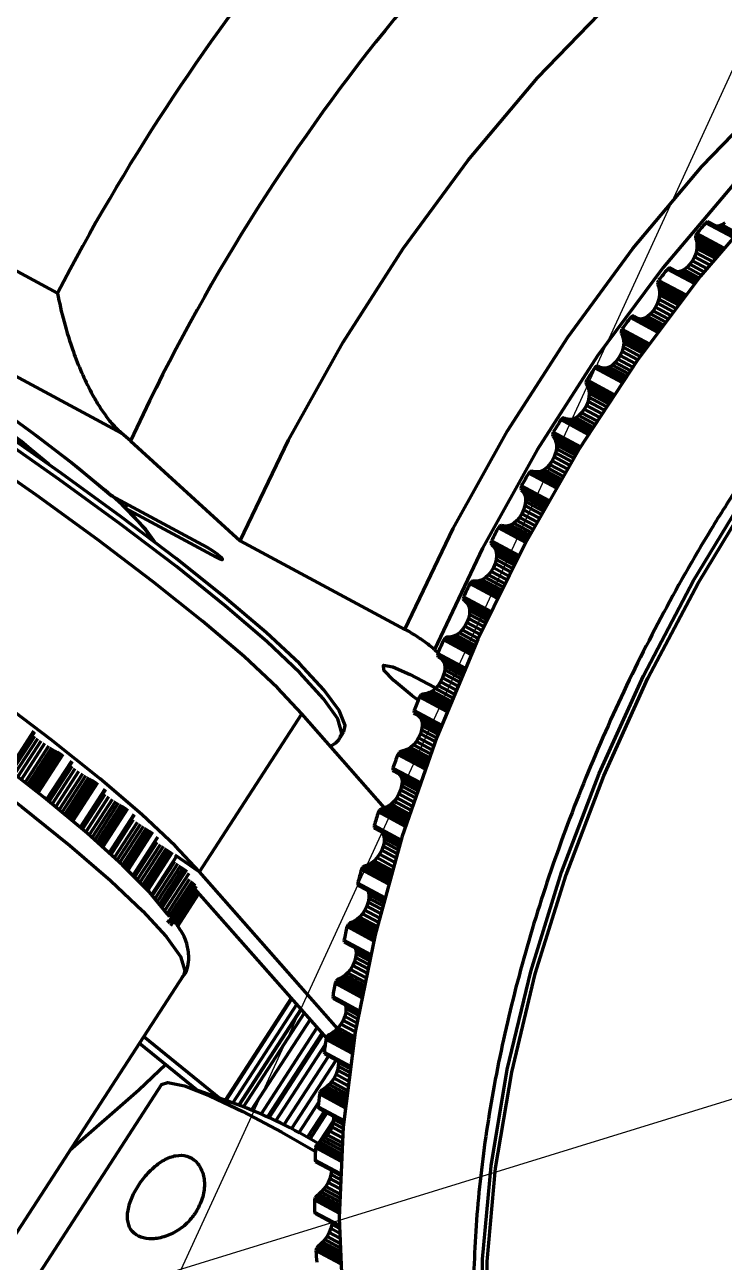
# Model space of a CAD drawing. Header units: millimetres. Extents: x -419 to 9215, y 1224 to 3301.
# Drawn here: x 298.61 to 320.76, y 2761.84 to 2801.04 of the extents above; entities that cross this region are included whole.
import ezdxf

# ---------------------------------------------------------------- set-up
doc = ezdxf.new("R2010")
doc.units = ezdxf.units.MM
doc.layers.add('Net 0.35', color=20, linetype='Continuous', lineweight=35)
doc.layers.add('Net 0.7', color=7, linetype='Continuous', lineweight=70)
doc.styles.get("Standard").update_dxf_attribs({"font": 'arial.ttf'})
doc.dimstyles.new('SLDDIMSTYLE0', dxfattribs={"dimtxt": 0.18, "dimasz": 3.302, "dimexe": 0, "dimexo": 0.0625, "dimgap": 0, "dimtad": 0, "dimtih": 1, "dimtoh": 1, "dimdec": 0, "dimrnd": 1e-09, "dimzin": 0, "dimdsep": 46, "dimtxsty": 'Standard', "dimsah": 1, "dimcen": 0.09, "dimadec": 0, "dimazin": 0, "dimtfac": 3.302, "dimtdec": 0, "dimtofl": 0, "dimtmove": 0, "dimatfit": 3, "dimfxl": 1, "dimfrac": 2, "dimtolj": 1, "dimtzin": 0, "dimarcsym": 0})
doc.dimstyles.new('SLDDIMSTYLE1', dxfattribs={"dimtxt": 0.18, "dimasz": 1.016, "dimexe": 0, "dimexo": 0.0625, "dimgap": 0, "dimtad": 0, "dimtih": 1, "dimtoh": 1, "dimdec": 0, "dimrnd": 1e-09, "dimzin": 0, "dimdsep": 46, "dimtxsty": 'Standard', "dimblk1": 'DOT', "dimblk2": 'DOT', "dimsah": 1, "dimcen": 0.09, "dimadec": 0, "dimazin": 0, "dimtfac": 1.016, "dimtdec": 0, "dimtofl": 0, "dimtmove": 0, "dimatfit": 3, "dimldrblk": 'DOT', "dimfxl": 1, "dimfrac": 2, "dimtolj": 1, "dimtzin": 0, "dimarcsym": 0})

# ---------------------------------------------------------------- blocks, each defined once
blk = doc.blocks.new('_Dot')
at = {"color": 0, "linetype": 'ByBlock', "lineweight": -2}
blk.add_line((-0.5, 0), (-1, 0), dxfattribs=at)
at = {"color": 0, "linetype": 'ByBlock', "const_width": 0.5}
blk.add_lwpolyline([(-0.25, 0, 1), (0.25, 0, 1)], format="xyb", close=True, dxfattribs=at)

msp = doc.modelspace()

# ---------------------------------------------------------------- linework, layer by layer
at = {"layer": 'Net 0.7', "color": 7, "linetype": 'Continuous', "lineweight": 70}
for p, q in [((276.488, 2805.018), (299.652, 2792.547)), ((301.681, 2788.107), (274.248, 2802.876)), ((320.234, 2794.81), (320.181, 2794.774)), ((320.181, 2794.774), (321.031, 2794.317)), ((320.234, 2794.81), (321.068, 2794.361)), ((320.277, 2794.795), (320.234, 2794.81)), ((320.277, 2794.795), (321.073, 2794.367)), ((320.587, 2794.667), (320.527, 2794.661)), ((320.684, 2794.707), (320.587, 2794.667)), ((320.587, 2794.667), (321.096, 2794.393)), ((320.78, 2794.774), (320.684, 2794.707)), ((320.684, 2794.707), (321.15, 2794.456)), ((319.854, 2794.364), (319.853, 2794.299)), ((319.853, 2794.299), (320.652, 2793.869)), ((319.853, 2794.299), (319.875, 2794.229)), ((319.889, 2794.433), (319.854, 2794.364)), ((319.854, 2794.364), (320.69, 2793.914)), ((319.889, 2794.433), (320.741, 2793.974)), ((319.895, 2793.955), (319.867, 2793.822)), ((319.875, 2794.229), (320.619, 2793.828)), ((319.875, 2794.229), (319.89, 2794.145)), ((319.89, 2794.145), (320.575, 2793.776)), ((319.89, 2794.145), (319.897, 2794.055)), ((319.897, 2794.055), (319.895, 2793.955)), ((319.895, 2793.955), (320.468, 2793.647)), ((319.897, 2794.055), (320.525, 2793.716)), ((319.752, 2793.568), (319.673, 2793.456)), ((319.818, 2793.691), (319.752, 2793.568)), ((319.752, 2793.568), (320.205, 2793.324)), ((319.867, 2793.822), (319.818, 2793.691)), ((319.818, 2793.691), (320.294, 2793.435)), ((319.867, 2793.822), (320.384, 2793.544)), ((319.019, 2793.345), (318.966, 2793.306)), ((318.966, 2793.306), (319.821, 2792.845)), ((319.019, 2793.345), (319.859, 2792.893)), ((319.064, 2793.335), (319.019, 2793.345)), ((319.064, 2793.335), (319.867, 2792.903)), ((319.294, 2793.222), (319.265, 2793.227)), ((319.39, 2793.24), (319.294, 2793.222)), ((319.294, 2793.222), (319.872, 2792.91)), ((319.488, 2793.288), (319.39, 2793.24)), ((319.39, 2793.24), (319.912, 2792.959)), ((319.583, 2793.361), (319.488, 2793.288)), ((319.488, 2793.288), (319.968, 2793.03)), ((319.673, 2793.456), (319.583, 2793.361)), ((319.583, 2793.361), (320.037, 2793.117)), ((319.673, 2793.456), (320.118, 2793.217)), ((318.684, 2792.948), (318.651, 2792.878)), ((318.651, 2792.878), (319.493, 2792.425)), ((318.651, 2792.878), (318.654, 2792.815)), ((318.654, 2792.815), (319.459, 2792.382)), ((318.654, 2792.815), (318.68, 2792.75)), ((318.68, 2792.75), (319.431, 2792.346)), ((318.68, 2792.75), (318.7, 2792.67)), ((318.684, 2792.948), (319.54, 2792.487)), ((318.693, 2792.356), (318.65, 2792.225)), ((318.715, 2792.487), (318.693, 2792.356)), ((318.693, 2792.356), (319.221, 2792.071)), ((318.7, 2792.67), (319.393, 2792.297)), ((318.7, 2792.67), (318.712, 2792.583)), ((318.712, 2792.583), (319.349, 2792.24)), ((318.712, 2792.583), (318.715, 2792.487)), ((318.715, 2792.487), (319.298, 2792.173)), ((318.513, 2791.984), (318.425, 2791.883)), ((318.589, 2792.099), (318.513, 2791.984)), ((318.513, 2791.984), (318.969, 2791.738)), ((318.65, 2792.225), (318.589, 2792.099)), ((318.589, 2792.099), (319.053, 2791.849)), ((318.65, 2792.225), (319.138, 2791.962)), ((317.846, 2791.815), (317.793, 2791.772)), ((317.793, 2791.772), (318.652, 2791.31)), ((317.846, 2791.815), (318.69, 2791.361)), ((317.893, 2791.81), (317.846, 2791.815)), ((317.893, 2791.81), (318.7, 2791.375)), ((318.064, 2791.728), (318.026, 2791.738)), ((318.064, 2791.728), (318.706, 2791.382)), ((318.135, 2791.721), (318.064, 2791.728)), ((318.233, 2791.748), (318.135, 2791.721)), ((318.135, 2791.721), (318.722, 2791.405)), ((318.331, 2791.804), (318.233, 2791.748)), ((318.233, 2791.748), (318.764, 2791.462)), ((318.425, 2791.883), (318.331, 2791.804)), ((318.331, 2791.804), (318.822, 2791.54)), ((318.425, 2791.883), (318.891, 2791.633)), ((317.522, 2791.4), (317.492, 2791.33)), ((317.492, 2791.33), (318.337, 2790.874)), ((317.492, 2791.33), (317.498, 2791.269)), ((317.498, 2791.269), (318.307, 2790.833)), ((317.498, 2791.269), (317.528, 2791.208)), ((317.522, 2791.4), (318.382, 2790.937)), ((317.528, 2791.208), (318.284, 2790.801)), ((317.528, 2791.208), (317.553, 2791.133)), ((317.553, 2791.133), (318.252, 2790.756)), ((317.553, 2791.133), (317.569, 2791.05)), ((317.562, 2790.828), (317.525, 2790.697)), ((317.578, 2790.957), (317.562, 2790.828)), ((317.562, 2790.828), (318.098, 2790.539)), ((317.569, 2791.05), (318.214, 2790.703)), ((317.569, 2791.05), (317.578, 2790.957)), ((317.578, 2790.957), (318.169, 2790.639)), ((317.312, 2790.346), (317.218, 2790.26)), ((317.396, 2790.451), (317.312, 2790.346)), ((317.312, 2790.346), (317.786, 2790.091)), ((317.468, 2790.57), (317.396, 2790.451)), ((317.396, 2790.451), (317.862, 2790.201)), ((317.525, 2790.697), (317.468, 2790.57)), ((317.468, 2790.57), (317.941, 2790.315)), ((317.525, 2790.697), (318.022, 2790.43)), ((316.719, 2790.226), (316.667, 2790.18)), ((316.667, 2790.18), (317.529, 2789.716)), ((316.719, 2790.226), (317.566, 2789.77)), ((316.767, 2790.225), (316.719, 2790.226)), ((316.767, 2790.225), (317.578, 2789.788)), ((316.88, 2790.173), (316.833, 2790.19)), ((316.88, 2790.173), (317.583, 2789.795)), ((316.947, 2790.162), (316.88, 2790.173)), ((316.947, 2790.162), (317.595, 2789.813)), ((317.021, 2790.162), (316.947, 2790.162)), ((317.12, 2790.198), (317.021, 2790.162)), ((317.021, 2790.162), (317.615, 2789.843)), ((317.218, 2790.26), (317.12, 2790.198)), ((317.12, 2790.198), (317.66, 2789.908)), ((317.218, 2790.26), (317.717, 2789.992)), ((316.407, 2789.795), (316.38, 2789.723)), ((316.38, 2789.723), (317.228, 2789.267)), ((316.38, 2789.723), (316.39, 2789.665)), ((316.39, 2789.665), (317.202, 2789.228)), ((316.39, 2789.665), (316.424, 2789.609)), ((316.407, 2789.795), (317.27, 2789.33)), ((316.424, 2789.609), (317.184, 2789.2)), ((316.424, 2789.609), (316.453, 2789.539)), ((316.478, 2789.245), (316.447, 2789.115)), ((316.453, 2789.539), (317.157, 2789.16)), ((316.453, 2789.539), (316.474, 2789.46)), ((316.474, 2789.46), (317.124, 2789.11)), ((316.474, 2789.46), (316.488, 2789.372)), ((316.488, 2789.372), (316.478, 2789.245)), ((316.478, 2789.245), (317.021, 2788.953)), ((316.488, 2789.372), (317.085, 2789.05)), ((316.327, 2788.865), (316.246, 2788.756)), ((316.396, 2788.987), (316.327, 2788.865)), ((316.327, 2788.865), (316.799, 2788.611)), ((316.447, 2789.115), (316.396, 2788.987)), ((316.396, 2788.987), (316.875, 2788.729)), ((316.447, 2789.115), (316.95, 2788.844)), ((315.642, 2788.584), (315.591, 2788.535)), ((315.591, 2788.535), (316.455, 2788.069)), ((315.692, 2788.588), (315.642, 2788.584)), ((315.642, 2788.584), (316.491, 2788.127)), ((315.692, 2788.588), (316.506, 2788.15)), ((315.746, 2788.563), (315.692, 2788.588)), ((315.746, 2788.563), (316.508, 2788.153)), ((315.811, 2788.548), (315.746, 2788.563)), ((315.811, 2788.548), (316.517, 2788.168)), ((315.881, 2788.544), (315.811, 2788.548)), ((315.956, 2788.551), (315.881, 2788.544)), ((315.881, 2788.544), (316.533, 2788.193)), ((316.057, 2788.594), (315.956, 2788.551)), ((315.956, 2788.551), (316.555, 2788.228)), ((316.155, 2788.664), (316.057, 2788.594)), ((316.057, 2788.594), (316.602, 2788.301)), ((316.246, 2788.756), (316.155, 2788.664)), ((316.155, 2788.664), (316.659, 2788.392)), ((316.246, 2788.756), (316.726, 2788.497)), ((301.962, 2787.865), (301.681, 2788.107)), ((315.344, 2788.138), (315.32, 2788.066)), ((315.32, 2788.066), (316.17, 2787.609)), ((315.32, 2788.066), (315.333, 2788.011)), ((315.333, 2788.011), (316.147, 2787.573)), ((315.333, 2788.011), (315.371, 2787.96)), ((315.344, 2788.138), (316.209, 2787.672)), ((301.962, 2787.865), (305.438, 2784.698)), ((315.371, 2787.96), (316.133, 2787.55)), ((315.371, 2787.96), (315.405, 2787.895)), ((315.405, 2787.895), (316.112, 2787.514)), ((315.405, 2787.895), (315.431, 2787.821)), ((315.446, 2787.613), (315.421, 2787.485)), ((315.431, 2787.821), (316.084, 2787.469)), ((315.431, 2787.821), (315.449, 2787.736)), ((315.449, 2787.736), (315.446, 2787.613)), ((315.446, 2787.613), (315.993, 2787.319)), ((315.449, 2787.736), (316.05, 2787.413)), ((315.311, 2787.232), (315.233, 2787.119)), ((315.375, 2787.356), (315.311, 2787.232)), ((315.311, 2787.232), (315.787, 2786.976)), ((315.421, 2787.485), (315.375, 2787.356)), ((315.375, 2787.356), (315.858, 2787.095)), ((315.421, 2787.485), (315.928, 2787.211)), ((314.62, 2786.896), (314.57, 2786.843)), ((314.57, 2786.843), (315.436, 2786.377)), ((314.671, 2786.904), (314.62, 2786.896)), ((314.62, 2786.896), (315.471, 2786.438)), ((314.671, 2786.904), (315.487, 2786.465)), ((314.729, 2786.886), (314.671, 2786.904)), ((314.729, 2786.886), (315.492, 2786.474)), ((314.796, 2786.877), (314.729, 2786.886)), ((314.868, 2786.879), (314.796, 2786.877)), ((314.796, 2786.877), (315.504, 2786.495)), ((314.946, 2786.893), (314.868, 2786.879)), ((314.868, 2786.879), (315.523, 2786.527)), ((315.047, 2786.945), (314.946, 2786.893)), ((314.946, 2786.893), (315.547, 2786.569)), ((315.144, 2787.021), (315.047, 2786.945)), ((315.047, 2786.945), (315.594, 2786.65)), ((315.233, 2787.119), (315.144, 2787.021)), ((315.144, 2787.021), (315.652, 2786.748)), ((315.233, 2787.119), (315.717, 2786.858)), ((314.337, 2786.436), (314.316, 2786.365)), ((314.337, 2786.436), (315.203, 2785.97)), ((301.359, 2786.124), (304.245, 2784.57)), ((314.316, 2786.365), (315.167, 2785.907)), ((314.316, 2786.365), (314.332, 2786.313)), ((314.332, 2786.313), (315.148, 2785.874)), ((314.332, 2786.313), (314.374, 2786.267)), ((314.374, 2786.267), (315.138, 2785.856)), ((314.374, 2786.267), (314.412, 2786.207)), ((314.412, 2786.207), (315.121, 2785.826)), ((314.412, 2786.207), (314.443, 2786.138)), ((314.443, 2786.138), (315.098, 2785.785)), ((314.443, 2786.138), (314.467, 2786.058)), ((314.467, 2786.058), (315.069, 2785.734)), ((314.467, 2786.058), (314.47, 2785.939)), ((301.788, 2785.733), (301.865, 2785.851)), ((304.674, 2784.179), (301.788, 2785.733)), ((314.409, 2785.683), (314.35, 2785.557)), ((314.45, 2785.812), (314.409, 2785.683)), ((314.409, 2785.683), (314.895, 2785.422)), ((314.47, 2785.939), (314.45, 2785.812)), ((314.45, 2785.812), (314.96, 2785.538)), ((314.47, 2785.939), (315.018, 2785.643)), ((314.094, 2785.255), (313.992, 2785.196)), ((314.189, 2785.338), (314.094, 2785.255)), ((314.094, 2785.255), (314.643, 2784.96)), ((314.276, 2785.44), (314.189, 2785.338)), ((314.189, 2785.338), (314.699, 2785.064)), ((314.35, 2785.557), (314.276, 2785.44)), ((314.276, 2785.44), (314.762, 2785.179)), ((314.35, 2785.557), (314.828, 2785.3)), ((313.657, 2785.168), (313.609, 2785.112)), ((313.609, 2785.112), (314.474, 2784.646)), ((313.709, 2785.181), (313.657, 2785.168)), ((313.657, 2785.168), (314.508, 2784.71)), ((313.709, 2785.181), (314.525, 2784.741)), ((313.769, 2785.168), (313.709, 2785.181)), ((313.769, 2785.168), (314.533, 2784.757)), ((313.839, 2785.166), (313.769, 2785.168)), ((313.913, 2785.175), (313.839, 2785.166)), ((313.839, 2785.166), (314.548, 2784.784)), ((313.992, 2785.196), (313.913, 2785.175)), ((313.913, 2785.175), (314.568, 2784.822)), ((313.992, 2785.196), (314.595, 2784.871)), ((305.438, 2784.698), (310.65, 2781.892)), ((313.39, 2784.697), (313.372, 2784.626)), ((313.372, 2784.626), (314.223, 2784.168)), ((313.372, 2784.626), (313.391, 2784.577)), ((313.39, 2784.697), (314.256, 2784.231)), ((313.391, 2784.577), (314.207, 2784.138)), ((313.391, 2784.577), (313.437, 2784.537)), ((313.437, 2784.537), (314.201, 2784.126)), ((313.437, 2784.537), (313.479, 2784.482)), ((313.479, 2784.482), (314.188, 2784.101)), ((313.479, 2784.482), (313.515, 2784.419)), ((313.539, 2784.104), (313.504, 2783.976)), ((313.515, 2784.419), (314.17, 2784.066)), ((313.515, 2784.419), (313.543, 2784.343)), ((313.553, 2784.228), (313.539, 2784.104)), ((313.539, 2784.104), (314.048, 2783.83)), ((313.543, 2784.343), (314.146, 2784.019)), ((313.543, 2784.343), (313.553, 2784.228)), ((313.553, 2784.228), (314.101, 2783.933)), ((313.379, 2783.728), (313.296, 2783.621)), ((313.45, 2783.848), (313.379, 2783.728)), ((313.379, 2783.728), (313.864, 2783.467)), ((313.504, 2783.976), (313.45, 2783.848)), ((313.45, 2783.848), (313.927, 2783.592)), ((313.504, 2783.976), (313.989, 2783.714)), ((312.757, 2783.407), (312.71, 2783.349)), ((312.71, 2783.349), (313.575, 2782.883)), ((312.81, 2783.424), (312.757, 2783.407)), ((312.757, 2783.407), (313.608, 2782.949)), ((312.81, 2783.424), (313.625, 2782.985)), ((312.872, 2783.418), (312.81, 2783.424)), ((312.945, 2783.422), (312.872, 2783.418)), ((312.872, 2783.418), (313.636, 2783.007)), ((313.02, 2783.438), (312.945, 2783.422)), ((312.945, 2783.422), (313.653, 2783.041)), ((313.1, 2783.465), (313.02, 2783.438)), ((313.02, 2783.438), (313.674, 2783.085)), ((313.202, 2783.532), (313.1, 2783.465)), ((313.1, 2783.465), (313.702, 2783.141)), ((313.296, 2783.621), (313.202, 2783.532)), ((313.202, 2783.532), (313.75, 2783.237)), ((313.296, 2783.621), (313.804, 2783.347)), ((312.507, 2782.927), (312.491, 2782.857)), ((312.507, 2782.927), (313.372, 2782.461)), ((312.491, 2782.857), (313.342, 2782.399)), ((312.491, 2782.857), (312.514, 2782.811)), ((312.514, 2782.811), (313.329, 2782.372)), ((312.514, 2782.811), (312.563, 2782.776)), ((312.563, 2782.776), (313.326, 2782.366)), ((312.563, 2782.776), (312.61, 2782.728)), ((312.61, 2782.728), (313.317, 2782.347)), ((312.61, 2782.728), (312.649, 2782.669)), ((312.649, 2782.669), (313.303, 2782.317)), ((312.649, 2782.669), (312.683, 2782.599)), ((312.683, 2782.599), (313.283, 2782.276)), ((312.683, 2782.599), (312.699, 2782.489)), ((312.613, 2782.112), (312.547, 2781.989)), ((312.662, 2782.24), (312.613, 2782.112)), ((312.613, 2782.112), (313.087, 2781.856)), ((312.691, 2782.367), (312.662, 2782.24)), ((312.662, 2782.24), (313.145, 2781.98)), ((312.699, 2782.489), (312.691, 2782.367)), ((312.691, 2782.367), (313.198, 2782.094)), ((312.699, 2782.489), (313.245, 2782.195)), ((312.374, 2781.783), (312.273, 2781.709)), ((312.466, 2781.878), (312.374, 2781.783)), ((312.374, 2781.783), (312.919, 2781.489)), ((312.547, 2781.989), (312.466, 2781.878)), ((312.466, 2781.878), (312.972, 2781.605)), ((312.547, 2781.989), (313.029, 2781.73)), ((311.923, 2781.62), (311.878, 2781.559)), ((311.878, 2781.559), (312.741, 2781.094)), ((311.977, 2781.642), (311.923, 2781.62)), ((311.923, 2781.62), (312.772, 2781.163)), ((311.977, 2781.642), (312.79, 2781.204)), ((312.041, 2781.641), (311.977, 2781.642)), ((312.115, 2781.652), (312.041, 2781.641)), ((312.041, 2781.641), (312.802, 2781.231)), ((312.192, 2781.674), (312.115, 2781.652)), ((312.115, 2781.652), (312.821, 2781.272)), ((312.273, 2781.709), (312.192, 2781.674)), ((312.192, 2781.674), (312.844, 2781.323)), ((312.273, 2781.709), (312.872, 2781.386)), ((311.587, 2781.254), (311.699, 2781.152)), ((311.69, 2781.132), (311.678, 2781.063)), ((311.678, 2781.063), (312.527, 2780.606)), ((311.678, 2781.063), (311.705, 2781.021)), ((311.69, 2781.132), (312.554, 2780.668)), ((311.705, 2781.021), (312.517, 2780.584)), ((311.705, 2781.021), (311.757, 2780.992)), ((311.757, 2780.992), (312.517, 2780.583)), ((311.757, 2780.992), (311.807, 2780.949)), ((311.807, 2780.949), (312.512, 2780.57)), ((311.807, 2780.949), (311.851, 2780.897)), ((311.851, 2780.897), (312.501, 2780.547)), ((311.851, 2780.897), (311.889, 2780.832)), ((311.91, 2780.609), (311.886, 2780.483)), ((311.889, 2780.832), (312.486, 2780.511)), ((311.889, 2780.832), (311.911, 2780.727)), ((311.911, 2780.727), (311.91, 2780.609)), ((311.91, 2780.609), (312.412, 2780.338)), ((311.911, 2780.727), (312.453, 2780.435)), ((311.781, 2780.23), (311.704, 2780.114)), ((311.843, 2780.354), (311.781, 2780.23)), ((311.781, 2780.23), (312.258, 2779.973)), ((311.886, 2780.483), (311.843, 2780.354)), ((311.843, 2780.354), (312.312, 2780.102)), ((311.886, 2780.483), (312.364, 2780.226)), ((311.158, 2779.815), (311.115, 2779.751)), ((311.115, 2779.751), (311.976, 2779.288)), ((311.212, 2779.84), (311.158, 2779.815)), ((311.158, 2779.815), (312.005, 2779.359)), ((311.279, 2779.846), (311.212, 2779.84)), ((311.212, 2779.84), (312.023, 2779.404)), ((311.355, 2779.863), (311.279, 2779.846)), ((311.279, 2779.846), (312.037, 2779.438)), ((311.432, 2779.892), (311.355, 2779.863)), ((311.355, 2779.863), (312.056, 2779.486)), ((311.514, 2779.933), (311.432, 2779.892)), ((311.432, 2779.892), (312.08, 2779.543)), ((311.614, 2780.014), (311.514, 2779.933)), ((311.514, 2779.933), (312.108, 2779.613)), ((311.704, 2780.114), (311.614, 2780.014)), ((311.614, 2780.014), (312.154, 2779.723)), ((311.704, 2780.114), (312.204, 2779.845)), ((304.142, 2774.213), (307.382, 2779.215)), ((310.007, 2776.24), (307.382, 2779.215)), ((310.945, 2779.321), (310.936, 2779.253)), ((310.936, 2779.253), (311.782, 2778.798)), ((310.936, 2779.253), (310.965, 2779.215)), ((310.945, 2779.321), (311.806, 2778.858)), ((310.965, 2779.215), (311.775, 2778.779)), ((311.068, 2779.159), (311.075, 2779.155)), ((311.075, 2779.155), (311.774, 2778.778)), ((311.075, 2779.155), (311.122, 2779.108)), ((311.122, 2779.108), (311.768, 2778.761)), ((311.122, 2779.108), (311.165, 2779.049)), ((311.165, 2779.049), (311.756, 2778.731)), ((311.165, 2779.049), (311.193, 2778.95)), ((298.105, 2777.446), (298.9, 2778.675)), ((298.136, 2777.422), (298.93, 2778.647)), ((308.609, 2778.478), (308.717, 2778.645)), ((311.142, 2778.583), (311.085, 2778.457)), ((311.18, 2778.711), (311.142, 2778.583)), ((311.142, 2778.583), (311.603, 2778.335)), ((311.198, 2778.835), (311.18, 2778.711)), ((311.18, 2778.711), (311.651, 2778.458)), ((311.193, 2778.95), (311.729, 2778.661)), ((311.193, 2778.95), (311.198, 2778.835)), ((311.198, 2778.835), (311.693, 2778.569)), ((298.195, 2777.376), (298.929, 2778.509)), ((298.289, 2777.303), (299.024, 2778.437)), ((298.394, 2777.222), (299.132, 2778.361)), ((298.506, 2777.134), (299.25, 2778.283)), ((298.621, 2777.044), (299.373, 2778.205)), ((310.925, 2778.232), (310.826, 2778.145)), ((311.012, 2778.338), (310.925, 2778.232)), ((310.925, 2778.232), (311.457, 2777.946)), ((311.085, 2778.457), (311.012, 2778.338)), ((311.012, 2778.338), (311.505, 2778.073)), ((311.085, 2778.457), (311.554, 2778.204)), ((298.708, 2776.976), (299.468, 2778.15)), ((298.787, 2776.913), (299.556, 2778.101)), ((298.861, 2776.854), (299.64, 2778.056)), ((298.923, 2776.805), (299.71, 2778.02)), ((298.98, 2776.76), (299.773, 2777.983)), ((299.038, 2776.714), (299.833, 2777.941)), ((310.466, 2777.997), (310.425, 2777.932)), ((310.425, 2777.932), (311.283, 2777.47)), ((310.521, 2778.027), (310.466, 2777.997)), ((310.466, 2777.997), (311.309, 2777.543)), ((310.589, 2778.039), (310.521, 2778.027)), ((310.521, 2778.027), (311.328, 2777.593)), ((310.666, 2778.063), (310.589, 2778.039)), ((310.589, 2778.039), (311.342, 2777.633)), ((310.744, 2778.098), (310.666, 2778.063)), ((310.666, 2778.063), (311.362, 2777.688)), ((310.826, 2778.145), (310.744, 2778.098)), ((310.744, 2778.098), (311.386, 2777.752)), ((310.826, 2778.145), (311.414, 2777.828)), ((299.304, 2776.5), (300.099, 2777.727)), ((299.329, 2776.48), (300.121, 2777.703)), ((299.385, 2776.435), (300.112, 2777.558)), ((299.483, 2776.355), (300.214, 2777.484)), ((299.592, 2776.267), (300.329, 2777.405)), ((310.272, 2777.5), (310.267, 2777.433)), ((310.267, 2777.433), (311.109, 2776.98)), ((310.267, 2777.433), (310.299, 2777.399)), ((310.272, 2777.5), (311.13, 2777.038)), ((310.299, 2777.399), (311.104, 2776.966)), ((299.706, 2776.173), (300.453, 2777.325)), ((299.795, 2776.1), (300.551, 2777.266)), ((299.877, 2776.032), (300.642, 2777.213)), ((299.956, 2775.967), (300.731, 2777.163)), ((300.022, 2775.912), (300.807, 2777.122)), ((300.081, 2775.863), (300.871, 2777.084)), ((300.135, 2775.818), (300.928, 2777.042)), ((310.469, 2777.307), (310.513, 2777.258)), ((310.513, 2777.258), (311.097, 2776.944)), ((310.513, 2777.258), (310.548, 2777.164)), ((310.558, 2777.054), (310.547, 2776.932)), ((310.548, 2777.164), (311.074, 2776.88)), ((310.548, 2777.164), (310.558, 2777.054)), ((310.558, 2777.054), (311.044, 2776.792)), ((300.369, 2775.62), (301.161, 2776.844)), ((300.387, 2775.605), (301.177, 2776.824)), ((300.439, 2775.561), (301.16, 2776.674)), ((310.462, 2776.677), (310.393, 2776.556)), ((310.514, 2776.805), (310.462, 2776.677)), ((310.462, 2776.677), (310.921, 2776.43)), ((310.547, 2776.932), (310.514, 2776.805)), ((310.514, 2776.805), (310.965, 2776.562)), ((310.547, 2776.932), (311.007, 2776.685)), ((300.542, 2775.473), (301.27, 2776.597)), ((300.654, 2775.376), (301.392, 2776.516)), ((300.744, 2775.299), (301.492, 2776.454)), ((300.828, 2775.225), (301.586, 2776.397)), ((300.908, 2775.154), (301.679, 2776.343)), ((300.978, 2775.093), (301.759, 2776.298)), ((301.037, 2775.041), (301.825, 2776.257)), ((309.973, 2776.227), (309.904, 2776.209)), ((310.051, 2776.257), (309.973, 2776.227)), ((309.973, 2776.227), (310.721, 2775.824)), ((310.13, 2776.298), (310.051, 2776.257)), ((310.051, 2776.257), (310.741, 2775.886)), ((310.212, 2776.351), (310.13, 2776.298)), ((310.13, 2776.298), (310.764, 2775.957)), ((310.309, 2776.445), (310.212, 2776.351)), ((310.212, 2776.351), (310.791, 2776.04)), ((310.393, 2776.556), (310.309, 2776.445)), ((310.309, 2776.445), (310.832, 2776.164)), ((310.393, 2776.556), (310.876, 2776.296)), ((301.087, 2774.996), (301.878, 2776.217)), ((301.286, 2774.818), (302.076, 2776.038)), ((301.297, 2774.807), (302.084, 2776.022)), ((301.346, 2774.763), (302.061, 2775.867)), ((309.849, 2776.175), (309.81, 2776.108)), ((309.81, 2776.108), (310.664, 2775.648)), ((309.904, 2776.209), (309.849, 2776.175)), ((309.849, 2776.175), (310.688, 2775.723)), ((309.904, 2776.209), (310.706, 2775.777)), ((301.454, 2774.664), (302.181, 2775.786)), ((301.542, 2774.583), (302.281, 2775.722)), ((301.626, 2774.504), (302.377, 2775.663)), ((301.708, 2774.427), (302.471, 2775.606)), ((301.78, 2774.359), (302.555, 2775.556)), ((301.838, 2774.304), (302.622, 2775.514)), ((301.883, 2774.261), (302.67, 2775.476)), ((309.676, 2775.676), (309.674, 2775.611)), ((309.674, 2775.611), (310.511, 2775.16)), ((309.674, 2775.611), (309.709, 2775.581)), ((309.676, 2775.676), (310.529, 2775.217)), ((309.709, 2775.581), (310.508, 2775.151)), ((309.94, 2775.456), (309.977, 2775.377)), ((302.044, 2774.104), (302.83, 2775.318)), ((302.049, 2774.099), (302.831, 2775.307)), ((302.098, 2774.051), (302.807, 2775.146)), ((302.183, 2773.965), (302.907, 2775.081)), ((309.988, 2775.153), (309.961, 2775.027)), ((309.977, 2775.377), (310.493, 2775.099)), ((309.977, 2775.377), (309.994, 2775.271)), ((309.994, 2775.271), (309.988, 2775.153)), ((309.988, 2775.153), (310.436, 2774.912)), ((309.994, 2775.271), (310.467, 2775.017)), ((302.266, 2773.881), (303.003, 2775.02)), ((302.347, 2773.798), (303.099, 2774.96)), ((302.418, 2773.723), (303.186, 2774.907)), ((302.474, 2773.663), (303.252, 2774.864)), ((302.513, 2773.622), (303.295, 2774.829)), ((302.635, 2773.488), (303.415, 2774.693)), ((309.769, 2774.66), (309.674, 2774.56)), ((309.85, 2774.774), (309.769, 2774.66)), ((309.769, 2774.66), (310.279, 2774.385)), ((309.915, 2774.898), (309.85, 2774.774)), ((309.85, 2774.774), (310.319, 2774.521)), ((309.961, 2775.027), (309.915, 2774.898)), ((309.915, 2774.898), (310.36, 2774.659)), ((309.961, 2775.027), (310.399, 2774.791)), ((302.662, 2773.458), (303.362, 2774.538)), ((302.741, 2773.368), (303.458, 2774.476)), ((302.819, 2773.278), (303.554, 2774.414)), ((302.888, 2773.194), (303.642, 2774.359)), ((302.94, 2773.131), (303.707, 2774.315)), ((302.972, 2773.09), (303.745, 2774.283)), ((309.31, 2774.355), (309.274, 2774.287)), ((309.274, 2774.287), (310.122, 2773.83)), ((309.364, 2774.394), (309.31, 2774.355)), ((309.31, 2774.355), (310.143, 2773.907)), ((309.435, 2774.417), (309.364, 2774.394)), ((309.364, 2774.394), (310.16, 2773.965)), ((309.514, 2774.454), (309.435, 2774.417)), ((309.435, 2774.417), (310.175, 2774.019)), ((309.593, 2774.501), (309.514, 2774.454)), ((309.514, 2774.454), (310.194, 2774.087)), ((309.674, 2774.56), (309.593, 2774.501)), ((309.593, 2774.501), (310.216, 2774.165)), ((309.674, 2774.56), (310.242, 2774.254)), ((303.053, 2772.983), (303.823, 2774.172)), ((303.125, 2772.885), (303.831, 2773.975)), ((303.172, 2772.624), (303.982, 2773.875)), ((303.189, 2772.791), (303.919, 2773.918)), ((308.52, 2769.25), (304.142, 2774.213)), ((303.203, 2772.595), (304.013, 2773.845)), ((303.239, 2772.51), (304.049, 2773.76)), ((303.345, 2772.56), (304.037, 2773.628)), ((303.412, 2772.528), (304.087, 2773.57)), ((303.442, 2772.51), (304.111, 2773.543)), ((303.458, 2772.488), (304.129, 2773.523)), ((303.459, 2772.487), (304.129, 2773.522)), ((308.164, 2768.948), (303.994, 2773.676)), ((309.158, 2773.857), (310.005, 2773.401)), ((309.158, 2773.857), (309.159, 2773.794)), ((309.159, 2773.794), (309.991, 2773.346)), ((309.159, 2773.794), (309.196, 2773.768)), ((309.196, 2773.768), (309.989, 2773.341)), ((309.469, 2773.622), (309.483, 2773.596)), ((309.483, 2773.596), (309.985, 2773.326)), ((309.483, 2773.596), (309.506, 2773.495)), ((309.506, 2773.495), (309.965, 2773.249)), ((309.506, 2773.495), (309.507, 2773.38)), ((309.444, 2773.127), (309.384, 2773.001)), ((309.486, 2773.255), (309.444, 2773.127)), ((309.444, 2773.127), (309.873, 2772.896)), ((309.507, 2773.38), (309.486, 2773.255)), ((309.486, 2773.255), (309.907, 2773.029)), ((309.507, 2773.38), (309.938, 2773.148)), ((309.134, 2772.713), (309.055, 2772.66)), ((309.215, 2772.777), (309.134, 2772.713)), ((309.134, 2772.713), (309.745, 2772.384)), ((309.307, 2772.883), (309.215, 2772.777)), ((309.215, 2772.777), (309.769, 2772.479)), ((309.384, 2773.001), (309.307, 2772.883)), ((309.307, 2772.883), (309.802, 2772.616)), ((309.384, 2773.001), (309.838, 2772.757)), ((303.109, 2772.668), (303.172, 2772.624)), ((303.172, 2772.624), (303.203, 2772.595)), ((308.851, 2772.546), (308.817, 2772.476)), ((308.817, 2772.476), (309.659, 2772.023)), ((308.905, 2772.588), (308.851, 2772.546)), ((308.851, 2772.546), (309.677, 2772.101)), ((308.976, 2772.617), (308.905, 2772.588)), ((308.905, 2772.588), (309.692, 2772.164)), ((309.055, 2772.66), (308.976, 2772.617)), ((308.976, 2772.617), (309.706, 2772.224)), ((309.055, 2772.66), (309.725, 2772.299)), ((308.72, 2772.049), (309.561, 2771.597)), ((308.72, 2772.049), (308.725, 2771.989)), ((308.725, 2771.989), (309.549, 2771.545)), ((308.725, 2771.989), (308.765, 2771.967)), ((308.765, 2771.967), (309.549, 2771.545)), ((309.078, 2771.799), (309.098, 2771.732)), ((309.105, 2771.621), (309.089, 2771.499)), ((309.098, 2771.732), (309.538, 2771.495)), ((309.098, 2771.732), (309.105, 2771.621)), ((309.105, 2771.621), (309.517, 2771.399)), ((308.998, 2771.243), (308.925, 2771.122)), ((309.053, 2771.371), (308.998, 2771.243)), ((308.998, 2771.243), (309.432, 2771.009)), ((309.089, 2771.499), (309.053, 2771.371)), ((309.053, 2771.371), (309.462, 2771.15)), ((309.089, 2771.499), (309.491, 2771.282)), ((298.129, 2762.426), (303.637, 2770.93)), ((308.473, 2770.753), (308.442, 2770.682)), ((308.526, 2770.798), (308.473, 2770.753)), ((308.473, 2770.753), (309.291, 2770.312)), ((308.598, 2770.833), (308.526, 2770.798)), ((308.526, 2770.798), (309.304, 2770.38)), ((308.677, 2770.882), (308.598, 2770.833)), ((308.598, 2770.833), (309.317, 2770.446)), ((308.756, 2770.941), (308.677, 2770.882)), ((308.677, 2770.882), (309.334, 2770.529)), ((308.836, 2771.011), (308.756, 2770.941)), ((308.756, 2770.941), (309.352, 2770.62)), ((308.925, 2771.122), (308.836, 2771.011)), ((308.836, 2771.011), (309.373, 2770.722)), ((308.925, 2771.122), (309.402, 2770.865)), ((308.442, 2770.682), (309.276, 2770.233)), ((307.05, 2770.211), (304.956, 2766.979)), ((308.365, 2770.261), (309.197, 2769.813)), ((308.365, 2770.261), (308.373, 2770.202)), ((308.373, 2770.202), (309.188, 2769.764)), ((308.77, 2769.989), (308.783, 2769.883)), ((307.356, 2769.865), (305.388, 2766.826)), ((308.743, 2769.636), (308.693, 2769.507)), ((308.774, 2769.763), (308.743, 2769.636)), ((308.743, 2769.636), (309.129, 2769.428)), ((308.783, 2769.883), (308.774, 2769.763)), ((308.774, 2769.763), (309.152, 2769.559)), ((308.783, 2769.883), (309.172, 2769.673)), ((308.46, 2769.192), (308.382, 2769.128)), ((308.538, 2769.267), (308.46, 2769.192)), ((308.46, 2769.192), (309.038, 2768.881)), ((308.624, 2769.383), (308.538, 2769.267)), ((308.538, 2769.267), (309.055, 2768.989)), ((308.693, 2769.507), (308.624, 2769.383)), ((308.624, 2769.383), (309.08, 2769.138)), ((308.693, 2769.507), (309.104, 2769.286)), ((302.245, 2768.782), (304.096, 2767.283)), ((302.382, 2768.992), (304.8, 2767.034)), ((308.025, 2769.106), (306.302, 2766.447)), ((308.179, 2768.984), (308.15, 2768.913)), ((308.15, 2768.913), (308.974, 2768.469)), ((308.231, 2769.033), (308.179, 2768.984)), ((308.179, 2768.984), (308.986, 2768.549)), ((308.303, 2769.074), (308.231, 2769.033)), ((308.231, 2769.033), (308.997, 2768.62)), ((308.382, 2769.128), (308.303, 2769.074)), ((308.303, 2769.074), (309.008, 2768.694)), ((308.382, 2769.128), (309.022, 2768.783)), ((308.093, 2768.498), (308.915, 2768.056)), ((308.093, 2768.498), (308.104, 2768.442)), ((308.104, 2768.442), (308.909, 2768.009)), ((308.54, 2768.055), (308.515, 2767.929)), ((308.536, 2768.21), (308.543, 2768.172)), ((308.543, 2768.172), (308.54, 2768.055)), ((308.54, 2768.055), (308.889, 2767.866)), ((308.543, 2768.172), (308.904, 2767.977)), ((308.406, 2767.673), (308.323, 2767.554)), ((308.47, 2767.8), (308.406, 2767.673)), ((308.406, 2767.673), (308.835, 2767.442)), ((308.515, 2767.929), (308.47, 2767.8)), ((308.47, 2767.8), (308.854, 2767.593)), ((308.515, 2767.929), (308.872, 2767.737)), ((302.944, 2767.471), (299.087, 2761.515)), ((305.484, 2766.793), (303.834, 2767.375)), ((307.968, 2767.246), (307.943, 2767.175)), ((308.02, 2767.298), (307.968, 2767.246)), ((307.968, 2767.246), (308.764, 2766.818)), ((308.092, 2767.344), (308.02, 2767.298)), ((308.02, 2767.298), (308.772, 2766.893)), ((308.17, 2767.405), (308.092, 2767.344)), ((308.092, 2767.344), (308.781, 2766.973)), ((308.247, 2767.474), (308.17, 2767.405)), ((308.17, 2767.405), (308.792, 2767.07)), ((308.323, 2767.554), (308.247, 2767.474)), ((308.247, 2767.474), (308.803, 2767.174)), ((308.323, 2767.554), (308.817, 2767.288)), ((307.943, 2767.175), (308.756, 2766.737)), ((308.092, 2766.623), (307.558, 2765.799)), ((307.906, 2766.768), (308.716, 2766.332)), ((307.906, 2766.768), (307.92, 2766.715)), ((307.92, 2766.715), (308.712, 2766.289)), ((308.387, 2766.464), (308.389, 2766.381)), ((308.331, 2766.129), (308.271, 2766)), ((308.37, 2766.257), (308.331, 2766.129)), ((308.331, 2766.129), (308.682, 2765.94)), ((308.389, 2766.381), (308.37, 2766.257)), ((308.37, 2766.257), (308.694, 2766.083)), ((308.389, 2766.381), (308.705, 2766.211)), ((307.965, 2765.653), (307.893, 2765.601)), ((308.043, 2765.718), (307.965, 2765.653)), ((307.965, 2765.653), (308.635, 2765.292)), ((308.118, 2765.792), (308.043, 2765.718)), ((308.043, 2765.718), (308.642, 2765.396)), ((308.192, 2765.877), (308.118, 2765.792)), ((308.118, 2765.792), (308.649, 2765.506)), ((308.271, 2766), (308.192, 2765.877)), ((308.192, 2765.877), (308.658, 2765.626)), ((308.271, 2766), (308.67, 2765.786)), ((307.843, 2765.546), (307.82, 2765.475)), ((307.82, 2765.475), (308.62, 2765.044)), ((307.893, 2765.601), (307.843, 2765.546)), ((307.843, 2765.546), (308.625, 2765.125)), ((307.893, 2765.601), (308.629, 2765.205)), ((307.804, 2765.078), (308.6, 2764.65)), ((307.804, 2765.078), (307.822, 2765.028)), ((307.822, 2765.028), (308.598, 2764.61)), ((308.275, 2764.499), (308.22, 2764.37)), ((308.309, 2764.628), (308.275, 2764.499)), ((308.275, 2764.499), (308.587, 2764.331)), ((308.321, 2764.749), (308.309, 2764.628)), ((308.309, 2764.628), (308.593, 2764.475)), ((308.32, 2764.76), (308.321, 2764.749)), ((308.321, 2764.749), (308.598, 2764.6)), ((308, 2764.076), (307.923, 2764.005)), ((308.073, 2764.154), (308, 2764.076)), ((308, 2764.076), (308.572, 2763.767)), ((308.146, 2764.243), (308.073, 2764.154)), ((308.073, 2764.154), (308.574, 2763.884)), ((308.22, 2764.37), (308.146, 2764.243)), ((308.146, 2764.243), (308.577, 2764.011)), ((308.22, 2764.37), (308.582, 2764.175)), ((307.804, 2763.89), (307.784, 2763.819)), ((307.784, 2763.819), (308.567, 2763.398)), ((307.852, 2763.949), (307.804, 2763.89)), ((307.804, 2763.89), (308.568, 2763.479)), ((307.923, 2764.005), (307.852, 2763.949)), ((307.852, 2763.949), (308.569, 2763.563)), ((307.923, 2764.005), (308.57, 2763.657)), ((307.788, 2763.435), (308.567, 2763.015)), ((307.788, 2763.435), (307.809, 2763.388)), ((307.809, 2763.388), (308.567, 2762.98)), ((308.303, 2762.919), (308.253, 2762.788)), ((308.331, 2763.046), (308.303, 2762.919)), ((308.303, 2762.919), (308.569, 2762.776)), ((308.334, 2763.105), (308.331, 2763.046)), ((308.331, 2763.046), (308.568, 2762.919)), ((308.113, 2762.566), (308.042, 2762.483)), ((308.183, 2762.659), (308.113, 2762.566)), ((308.113, 2762.566), (308.578, 2762.316)), ((308.253, 2762.788), (308.183, 2762.659)), ((308.183, 2762.659), (308.575, 2762.448)), ((308.253, 2762.788), (308.572, 2762.617)), ((307.85, 2762.286), (307.833, 2762.215)), ((307.833, 2762.215), (308.597, 2761.804)), ((307.897, 2762.347), (307.85, 2762.286)), ((307.85, 2762.286), (308.594, 2761.886)), ((307.967, 2762.408), (307.897, 2762.347)), ((307.897, 2762.347), (308.59, 2761.974)), ((308.042, 2762.483), (307.967, 2762.408)), ((307.967, 2762.408), (308.586, 2762.075)), ((308.042, 2762.483), (308.582, 2762.192))]:
    msp.add_line(p, q, dxfattribs=at)
at = {"layer": 'Net 0.7', "color": 8, "linetype": 'Continuous', "lineweight": 70}
for p, q in [((301.157, 2786.301), (301.154, 2786.297)), ((304.726, 2784.259), (304.674, 2784.179)), ((303.366, 2774.75), (304.142, 2774.213)), ((307.051, 2770.211), (304.957, 2766.979)), ((304.991, 2766.967), (307.074, 2770.184)), ((307.224, 2770.014), (305.202, 2766.892)), ((307.367, 2769.852), (305.404, 2766.821)), ((305.543, 2766.771), (307.466, 2769.74)), ((307.647, 2769.535), (305.793, 2766.673)), ((306.102, 2766.539), (307.875, 2769.276)), ((308.059, 2769.067), (306.348, 2766.425)), ((306.564, 2766.32), (308.124, 2768.729)), ((308.231, 2768.374), (306.818, 2766.192)), ((307.06, 2766.067), (308.471, 2768.245)), ((307.918, 2766.906), (307.294, 2765.942)), ((308.179, 2766.576), (307.645, 2765.751)), ((307.938, 2765.634), (308.379, 2766.313))]:
    msp.add_line(p, q, dxfattribs=at)
at = {"layer": 'Net 0.7', "color": 7, "linetype": 'Continuous', "lineweight": 70, "flags": 128}
for points in [[(305.438, 2784.698), (306.964, 2787.89), (308.69, 2790.989), (310.594, 2793.956), (312.653, 2796.758), (314.845, 2799.36), (317.141, 2801.732), (319.516, 2803.845), (321.941, 2805.676), (324.388, 2807.201)], [(310.65, 2781.892), (312.176, 2785.084), (313.902, 2788.183), (315.805, 2791.15), (317.865, 2793.952), (320.056, 2796.554), (322.353, 2798.926), (324.728, 2801.04), (327.153, 2802.87), (329.6, 2804.395)], [(330.632, 2803.67), (328.175, 2802.197), (325.736, 2800.405), (323.344, 2798.316), (321.029, 2795.958), (318.822, 2793.36), (316.749, 2790.554), (314.836, 2787.576), (313.108, 2784.463), (311.587, 2781.254)], [(328.955, 2801.562), (326.625, 2799.82), (324.34, 2797.81), (322.126, 2795.555), (320.008, 2793.081), (318.011, 2790.415), (316.158, 2787.589), (314.468, 2784.634), (312.962, 2781.584), (311.656, 2778.473), (310.566, 2775.337), (309.704, 2772.212), (309.079, 2769.132), (308.698, 2766.133), (308.567, 2763.248), (308.685, 2760.512), (309.053, 2757.954), (309.666, 2755.603), (310.517, 2753.488), (311.596, 2751.63), (312.891, 2750.053), (314.388, 2748.772), (315.467, 2748.103)], [(318.097, 2746.363), (316.731, 2747.844), (315.573, 2749.606), (314.635, 2751.631), (313.928, 2753.895), (313.459, 2756.375), (313.233, 2759.042), (313.254, 2761.867), (313.521, 2764.821), (314.03, 2767.87), (314.777, 2770.98), (315.752, 2774.119), (316.946, 2777.251), (318.346, 2780.342), (319.935, 2783.358), (321.697, 2786.266), (323.612, 2789.035), (325.66, 2791.634), (327.817, 2794.034), (330.061, 2796.21), (332.366, 2798.137), (334.708, 2799.794), (337.06, 2801.163)], [(307.382, 2779.215), (306.614, 2780.041), (305.56, 2781.028), (304.24, 2782.155), (302.682, 2783.4), (300.918, 2784.737), (298.983, 2786.139), (296.918, 2787.577), (294.764, 2789.022), (292.566, 2790.444), (290.368, 2791.814), (288.216, 2793.104), (286.153, 2794.288), (284.222, 2795.342), (282.462, 2796.243), (280.909, 2796.974), (279.595, 2797.519), (278.547, 2797.868), (277.786, 2798.014), (277.328, 2797.952), (277.224, 2797.86)], [(285.476, 2795.834), (286.042, 2795.708), (286.936, 2795.374), (288.083, 2794.846), (289.444, 2794.144), (290.967, 2793.293), (292.599, 2792.325), (294.28, 2791.273), (295.95, 2790.175), (297.548, 2789.073), (299.017, 2788.005), (300.302, 2787.01), (301.359, 2786.124)], [(285.502, 2795.82), (285.53, 2795.817), (286.159, 2795.663), (287.054, 2795.318), (288.184, 2794.792), (289.511, 2794.104), (290.99, 2793.277), (292.57, 2792.339), (294.197, 2791.323), (295.816, 2790.262), (297.373, 2789.193), (298.813, 2788.153), (300.088, 2787.176), (301.154, 2786.297)], [(304.142, 2774.213), (303.374, 2775.039), (302.32, 2776.026), (301, 2777.153), (299.442, 2778.398), (297.678, 2779.735), (295.743, 2781.137), (293.678, 2782.575), (291.524, 2784.02), (289.326, 2785.442), (287.128, 2786.812), (284.976, 2788.102), (282.913, 2789.286), (280.982, 2790.34), (279.222, 2791.241), (277.669, 2791.972), (276.355, 2792.517), (275.307, 2792.866), (274.546, 2793.012), (274.088, 2792.95), (273.942, 2792.683), (274.111, 2792.217), (274.322, 2791.898)], [(308.717, 2778.645), (308.759, 2778.849), (308.573, 2779.322), (308.087, 2779.979), (307.31, 2780.806), (306.257, 2781.788), (304.948, 2782.905), (303.409, 2784.136), (301.67, 2785.456), (299.765, 2786.84), (297.731, 2788.261)], [(303.192, 2772.786), (303.134, 2772.872), (302.563, 2773.568), (301.709, 2774.427), (300.59, 2775.431), (299.229, 2776.561), (297.652, 2777.793), (295.892, 2779.103), (293.983, 2780.465), (291.965, 2781.85), (289.879, 2783.232), (287.765, 2784.581), (285.667, 2785.872), (283.626, 2787.078)], [(301.788, 2785.733), (302.433, 2785.069), (302.735, 2784.655)], [(304.245, 2784.57), (304.4, 2784.481), (304.564, 2784.375), (304.712, 2784.269), (304.822, 2784.18), (304.876, 2784.12), (304.867, 2784.098), (304.797, 2784.119), (304.674, 2784.179)], [(310.294, 2780.273), (309.984, 2780.604), (309.974, 2780.754), (310.264, 2780.705), (310.82, 2780.463), (311.574, 2780.057), (311.626, 2780.027)], [(311.072, 2779.645), (310.865, 2779.801), (310.294, 2780.273)], [(302.944, 2767.471), (303.148, 2767.54), (303.67, 2767.431), (304.471, 2767.12), (305.516, 2766.623), (306.753, 2765.961), (307.815, 2765.353)]]:
    msp.add_lwpolyline(points, dxfattribs=at)
at = {"layer": 'Net 0.7', "color": 8, "linetype": 'Continuous', "lineweight": 70, "flags": 128}
for points in [[(317.952, 2746.441), (316.586, 2747.922), (315.428, 2749.684), (314.49, 2751.709), (313.783, 2753.973), (313.314, 2756.452), (313.089, 2759.12), (313.109, 2761.945), (313.376, 2764.899), (313.885, 2767.948), (314.632, 2771.058), (315.607, 2774.197), (316.802, 2777.329), (318.201, 2780.42), (319.79, 2783.436), (321.552, 2786.344), (323.468, 2789.113), (325.515, 2791.712), (327.673, 2794.112), (329.916, 2796.288), (332.222, 2798.215), (334.563, 2799.872), (336.916, 2801.241)], [(308.617, 2778.491), (308.652, 2778.609), (308.522, 2779.056), (308.076, 2779.696), (307.325, 2780.517), (306.282, 2781.503), (304.969, 2782.632), (303.413, 2783.882), (301.645, 2785.228), (299.702, 2786.641), (297.623, 2788.094)], [(286.352, 2784.635), (288.541, 2783.259), (290.722, 2781.838), (292.851, 2780.401), (294.886, 2778.974), (296.787, 2777.588), (298.516, 2776.269), (300.039, 2775.044), (301.326, 2773.936), (302.351, 2772.968), (303.094, 2772.158), (303.54, 2771.524), (303.68, 2771.077), (303.637, 2770.93)], [(303.078, 2768.107), (302.224, 2767.297), (300.045, 2765.385)]]:
    msp.add_lwpolyline(points, dxfattribs=at)
at = {"layer": 'Net 0.7', "color": 7, "linetype": 'Continuous', "lineweight": 70}
for centre, radius, start, end in [((359.447, 2761.519), 67.366, 129.506, 152.5749), ((359.033, 2761.477), 62.877, 128.08113, 155.18551), ((356.951, 2763.14), 48.506, 139.294, 139.8244), ((268.986, 2751.464), 46.848, 49.5434, 64.5927), ((358.561, 2761.82), 50.588, 141.508, 142.0238), ((266.124, 2747.149), 51.957, 50.7334, 60.9067), ((359.956, 2760.761), 52.339, 143.6652, 144.1693), ((361.086, 2759.968), 53.72, 145.7782, 146.2737), ((361.905, 2759.436), 54.697, 147.8591, 148.3487), ((362.377, 2759.152), 55.247, 149.9193, 150.4057), ((296.676, 2780.445), 7.369, 35.0164, 52.5727), ((362.474, 2759.098), 55.358, 151.97, 152.4557), ((362.178, 2759.245), 55.028, 154.0221, 154.5098), ((361.482, 2759.564), 54.263, 156.0867, 156.5789), ((360.392, 2760.017), 53.081, 158.1748, 158.6743), ((358.921, 2760.566), 51.512, 160.2982, 160.8078), ((357.097, 2761.17), 49.59, 162.4689, 162.9915), ((354.956, 2761.79), 47.361, 164.6999, 165.2388), ((352.541, 2762.386), 44.874, 167.005, 167.5637), ((349.905, 2762.922), 42.184, 169.3994, 169.9815), ((347.105, 2763.368), 39.348, 171.8995, 172.5093), ((344.202, 2763.698), 36.426, 174.5234, 175.1654), ((299.46, 2751.449), 16.483, 59.196, 68.5661), ((341.259, 2763.893), 33.476, 177.2911, 177.9703), ((338.337, 2763.939), 30.553, 180.2244, 180.9463), ((335.495, 2763.833), 27.709, 183.3471, 184.1175)]:
    msp.add_arc(centre, radius, start, end, dxfattribs=at)
for points, knots in [([(299.652, 2792.547), (299.653, 2792.543), (299.707, 2792.245), (299.845, 2791.627), (300.108, 2790.779), (300.406, 2790.024), (300.675, 2789.463), (300.937, 2789.007), (301.172, 2788.657), (301.423, 2788.342), (301.594, 2788.186), (301.681, 2788.107)], [0, 0, 0, 0, 0.002162, 0.188074, 0.379957, 0.513369, 0.650197, 0.736412, 0.824272, 0.910698, 1, 1, 1, 1]), ([(321.225, 2786.466), (320.924, 2785.993), (320.054, 2784.623), (318.724, 2782.268), (317.3, 2779.395), (316.053, 2776.464), (314.993, 2773.505), (314.131, 2770.547), (313.476, 2767.618), (313.034, 2764.744), (312.811, 2761.954), (312.809, 2759.273), (313.032, 2756.728), (313.476, 2754.341), (314.146, 2752.145), (314.987, 2750.195), (315.708, 2749.101), (316.051, 2748.581)], [0, 0, 0, 0, 0.036425, 0.105552, 0.174699, 0.243853, 0.313023, 0.38222, 0.451454, 0.520733, 0.590066, 0.659456, 0.728897, 0.798368, 0.867801, 0.937101, 1, 1, 1, 1]), ([(311.587, 2781.254), (311.539, 2781.295), (311.442, 2781.378), (311.225, 2781.536), (310.989, 2781.693), (310.79, 2781.815), (310.686, 2781.872), (310.65, 2781.892)], [0, 0, 0, 0, 0.226201, 0.452566, 0.674027, 0.886717, 1, 1, 1, 1]), ([(308.286, 2778.19), (308.406, 2778.257), (308.558, 2778.342), (308.607, 2778.503), (308.618, 2778.537)], [0, 0, 0, 0, 0.78705, 1, 1, 1, 1]), ([(303.593, 2770.878), (303.6, 2770.883), (303.75, 2771.008), (303.835, 2771.457), (303.763, 2771.92), (303.632, 2772.25), (303.479, 2772.461), (303.431, 2772.527)], [0, 0, 0, 0, 0.012891, 0.284669, 0.544117, 0.85846, 1, 1, 1, 1]), ([(304.026, 2763.418), (304.104, 2763.563), (304.261, 2763.854), (304.323, 2764.319), (304.252, 2764.736), (304.053, 2765.056), (303.758, 2765.231), (303.404, 2765.245), (303.024, 2765.102), (302.647, 2764.822), (302.309, 2764.441), (302.045, 2764.012), (301.883, 2763.582), (301.846, 2763.189), (301.95, 2762.868), (302.192, 2762.652), (302.545, 2762.564), (302.967, 2762.612), (303.406, 2762.797), (303.778, 2763.081), (303.952, 2763.318), (304.026, 2763.418)], [0, 0, 0, 0, 0.053043, 0.106064, 0.159674, 0.213684, 0.267062, 0.319777, 0.372797, 0.426627, 0.48054, 0.533639, 0.586307, 0.639588, 0.693575, 0.74727, 0.800146, 0.852936, 0.906488, 0.960508, 1, 1, 1, 1]), ([(289.196, 2764.081), (289.718, 2763.7), (290.763, 2762.937), (292.644, 2762.377), (294.502, 2761.776), (296.018, 2760.453), (297.009, 2758.386), (297.934, 2756.198), (298.835, 2755.099), (299.286, 2754.55)], [0, 0, 0, 0, 0.13996, 0.280021, 0.420142, 0.55997, 0.706644, 0.853352, 1, 1, 1, 1])]:
    msp.add_open_spline(points, degree=3, knots=knots, dxfattribs=at)

# ---------------------------------------------------------------- leaders
at = {"layer": 'Net 0.35'}
for points, dimstyle in [([(278.014, 2706.015), (334.637, 2829.247)], 'SLDDIMSTYLE0'), ([(336.128, 2771.67), (202.175, 2730.348)], 'SLDDIMSTYLE1')]:
    msp.add_leader(points, dimstyle=dimstyle, dxfattribs=at)

doc.saveas('drawing.dxf')
